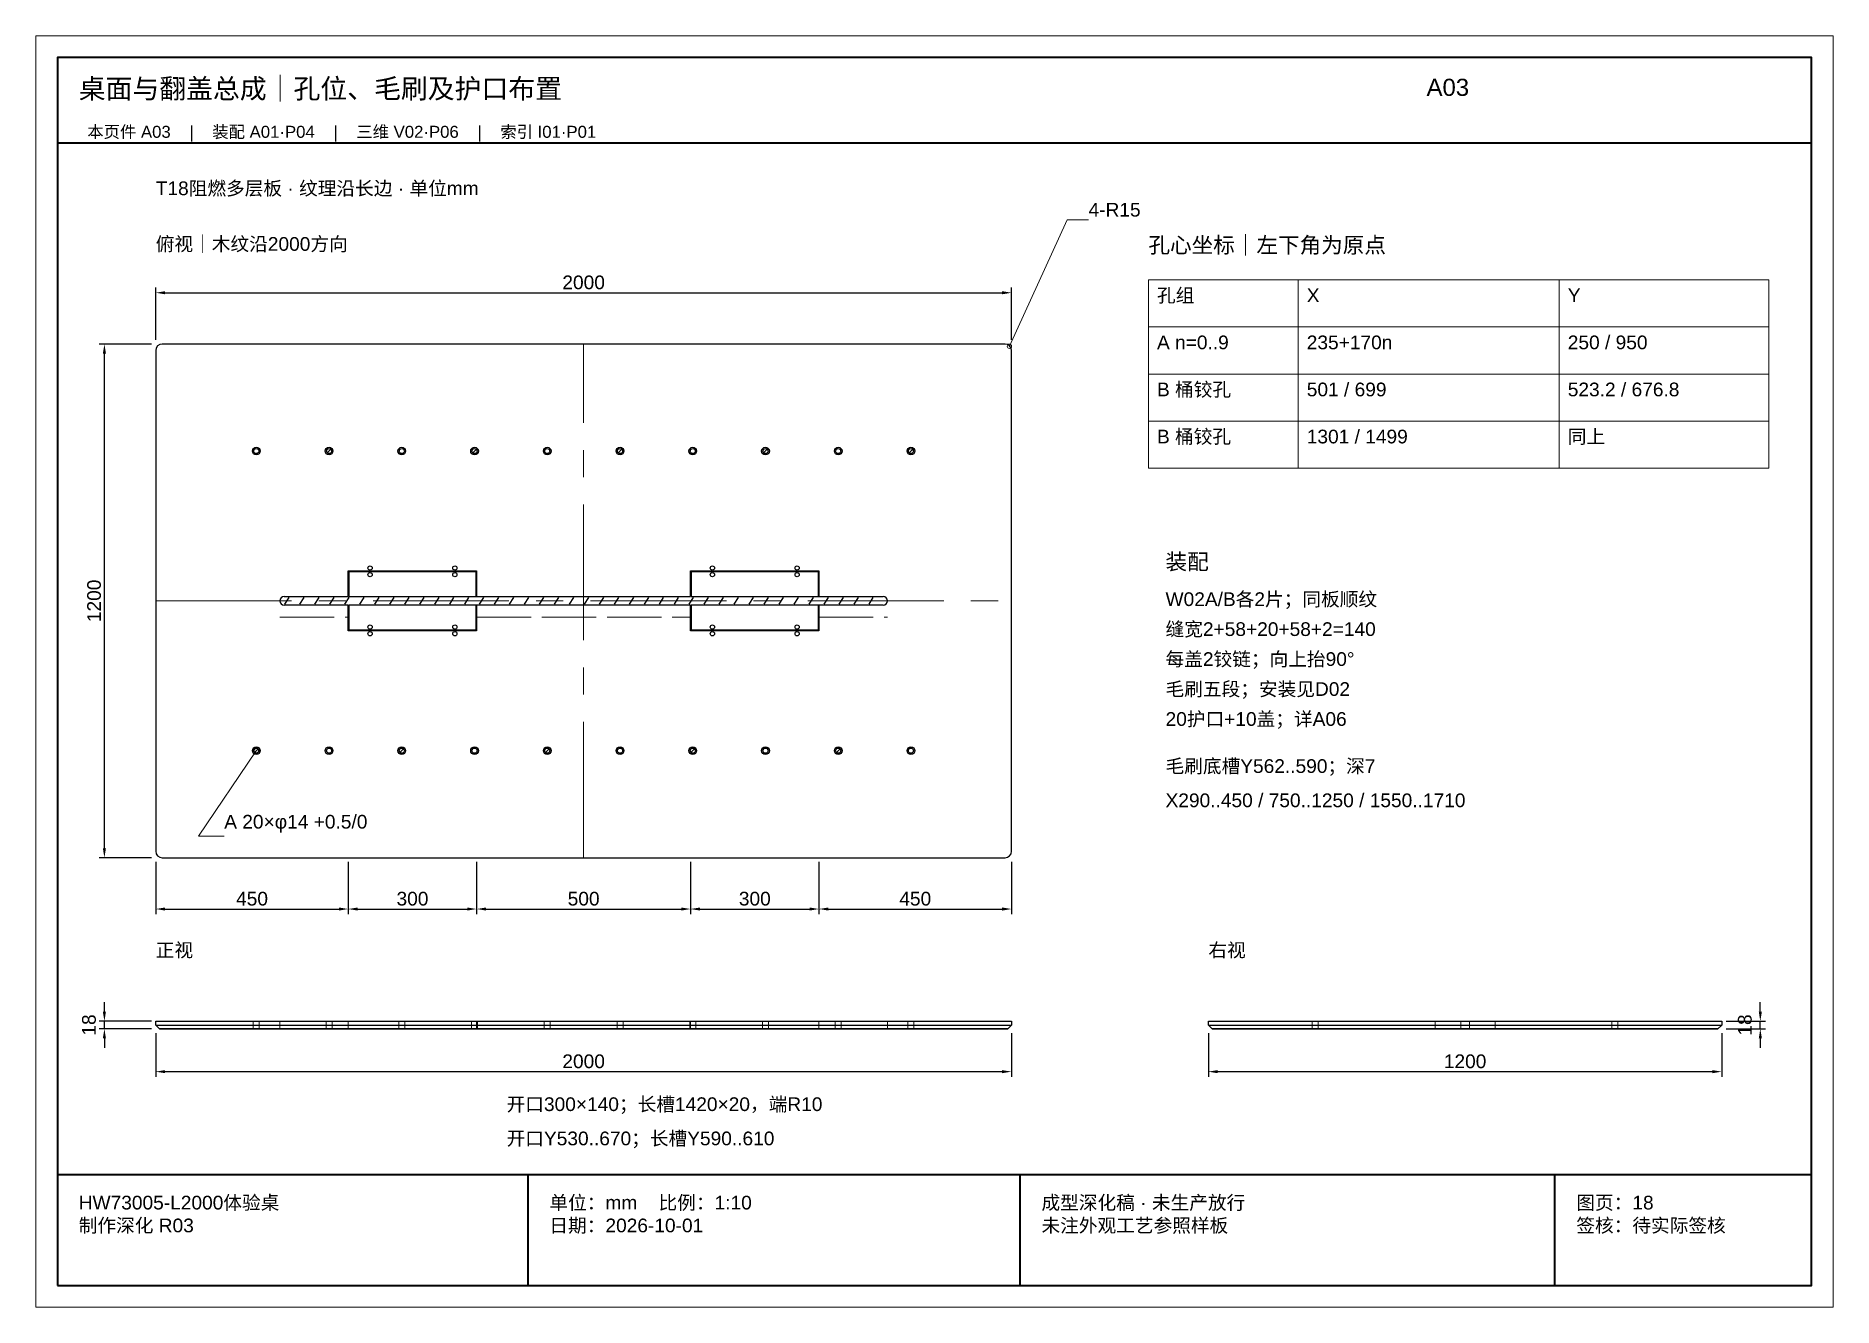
# Paper-space layout 'A03' of a CAD drawing. Header units: millimetres. Extents: x 0 to 420, y 0 to 297.
# The model-space entities are those that its viewports show. They can reach past a viewport. Long polylines and large blocks are cut down to what shows.
import ezdxf

# ---------------------------------------------------------------- set-up
doc = ezdxf.new("R2010")
doc.units = ezdxf.units.MM
doc.linetypes.add('CENTER', pattern=[5.08, 3.175, -0.635, 0.635, -0.635])
doc.linetypes.add('DASHED', pattern=[1.524, 1.27, -0.254])
for name, color, linetype, lineweight in [('CENTER', 8, 'CENTER', 13), ('DIM', 7, 'Continuous', 13), ('FRAME', 7, 'Continuous', 35), ('HIDDEN', 8, 'DASHED', 13), ('NOTE', 7, 'Continuous', 18), ('OUTLINE', 7, 'Continuous', 25)]:
    doc.layers.add(name, color=color, linetype=linetype, lineweight=lineweight)
doc.styles.add('CN', font='Arial Unicode.ttf')
doc.dimstyles.new('D10_A3', dxfattribs={"dimtxt": 32, "dimasz": 22, "dimexe": 12, "dimexo": 10, "dimgap": 8, "dimtad": 1, "dimdsep": 46, "dimtxsty": 'CN', "dimcen": 2.5, "dimclrd": 7, "dimclre": 7, "dimclrt": 7, "dimazin": 3, "dimtfac": 1, "dimtmove": 0, "dimatfit": 3})

msp = doc.modelspace()

# ---------------------------------------------------------------- linework, layer by layer
at = {"layer": 'CENTER'}
for p, q in [((25280, 1050), (25280, 2250)), ((24280, 1650), (26280, 1650))]:
    msp.add_line(p, q, dxfattribs=at)
at = {"layer": 'DIM'}
for points in [[(26275, 2245), (26410, 2540), (26460, 2540)], [(24515, 1300), (24380, 1100), (24440, 1100)]]:
    msp.add_lwpolyline(points, dxfattribs=at)
for points in [[(26600, 2290), (26950, 2290), (26950, 2400), (26600, 2400)], [(26950, 2290), (27560, 2290), (27560, 2400), (26950, 2400)], [(27560, 2290), (28050, 2290), (28050, 2400), (27560, 2400)], [(26600, 2180), (26950, 2180), (26950, 2290), (26600, 2290)], [(26950, 2180), (27560, 2180), (27560, 2290), (26950, 2290)], [(27560, 2180), (28050, 2180), (28050, 2290), (27560, 2290)], [(26600, 2070), (26950, 2070), (26950, 2180), (26600, 2180)], [(26950, 2070), (27560, 2070), (27560, 2180), (26950, 2180)], [(27560, 2070), (28050, 2070), (28050, 2180), (27560, 2180)], [(26600, 1960), (26950, 1960), (26950, 2070), (26600, 2070)], [(26950, 1960), (27560, 1960), (27560, 2070), (26950, 2070)], [(27560, 1960), (28050, 1960), (28050, 2070), (27560, 2070)]]:
    msp.add_lwpolyline(points, close=True, dxfattribs=at)
for centre in [(26275, 2245), (24515, 1300)]:
    msp.add_circle(centre, 5, dxfattribs=at)
at = {"layer": 'FRAME'}
for p, q in [((24050, 2720), (28150, 2720)), ((24050, 310), (28150, 310)), ((25150, 50), (25150, 310)), ((26300, 50), (26300, 310)), ((27550, 50), (27550, 310))]:
    msp.add_line(p, q, dxfattribs=at)
msp.add_lwpolyline([(24050, 50), (28150, 50), (28150, 2920), (24050, 2920)], close=True, dxfattribs=at)
at = {"layer": 'HIDDEN'}
for p, q in [((24570, 1612), (24730, 1612)), ((25030, 1612), (25530, 1612)), ((25830, 1612), (25990, 1612)), ((24508, 650), (24508, 668)), ((24522, 650), (24522, 668)), ((24570, 650), (24570, 668)), ((24678, 650), (24678, 668)), ((24692, 650), (24692, 668)), ((24730, 650), (24730, 668)), ((24848, 650), (24848, 668)), ((24862, 650), (24862, 668)), ((25018, 650), (25018, 668)), ((25030, 650), (25030, 668)), ((25032, 650), (25032, 668)), ((25188, 650), (25188, 668)), ((25202, 650), (25202, 668)), ((25358, 650), (25358, 668)), ((25372, 650), (25372, 668)), ((25528, 650), (25528, 668)), ((25530, 650), (25530, 668)), ((25542, 650), (25542, 668)), ((25698, 650), (25698, 668)), ((25712, 650), (25712, 668)), ((25830, 650), (25830, 668)), ((25868, 650), (25868, 668)), ((25882, 650), (25882, 668)), ((25990, 650), (25990, 668)), ((26038, 650), (26038, 668)), ((26052, 650), (26052, 668)), ((26983, 650), (26983, 668)), ((26997, 650), (26997, 668)), ((27270, 650), (27270, 668)), ((27330, 650), (27330, 668)), ((27350, 650), (27350, 668)), ((27410, 650), (27410, 668)), ((27683, 650), (27683, 668)), ((27697, 650), (27697, 668))]:
    msp.add_line(p, q, dxfattribs=at)
at = {"layer": 'OUTLINE'}
for p, q in [((24280, 2235), (24280, 1065)), ((26265, 2250), (24295, 2250)), ((26280, 1065), (26280, 2235)), ((24681.5, 1996.5), (24688.5, 2003.5)), ((25021.5, 1996.5), (25028.5, 2003.5)), ((25361.5, 1996.5), (25368.5, 2003.5)), ((25701.5, 1996.5), (25708.5, 2003.5)), ((26041.5, 1996.5), (26048.5, 2003.5)), ((24582, 1642), (24592, 1658)), ((24617, 1642), (24627, 1658)), ((24652, 1642), (24662, 1658)), ((24687, 1642), (24697, 1658)), ((24722, 1642), (24732, 1658)), ((24757, 1642), (24767, 1658)), ((24792, 1642), (24802, 1658)), ((24827, 1642), (24837, 1658)), ((24862, 1642), (24872, 1658)), ((24897, 1642), (24907, 1658)), ((24932, 1642), (24942, 1658)), ((24967, 1642), (24977, 1658)), ((25002, 1642), (25012, 1658)), ((25037, 1642), (25047, 1658)), ((25072, 1642), (25082, 1658)), ((25107, 1642), (25117, 1658)), ((25142, 1642), (25152, 1658)), ((25177, 1642), (25187, 1658)), ((25212, 1642), (25222, 1658)), ((25247, 1642), (25257, 1658)), ((25282, 1642), (25292, 1658)), ((25317, 1642), (25327, 1658)), ((25352, 1642), (25362, 1658)), ((25387, 1642), (25397, 1658)), ((25422, 1642), (25432, 1658)), ((25457, 1642), (25467, 1658)), ((25492, 1642), (25502, 1658)), ((25527, 1642), (25537, 1658)), ((25562, 1642), (25572, 1658)), ((25597, 1642), (25607, 1658)), ((25632, 1642), (25642, 1658)), ((25667, 1642), (25677, 1658)), ((25702, 1642), (25712, 1658)), ((25737, 1642), (25747, 1658)), ((25772, 1642), (25782, 1658)), ((25807, 1642), (25817, 1658)), ((25842, 1642), (25852, 1658)), ((25877, 1642), (25887, 1658)), ((25912, 1642), (25922, 1658)), ((25947, 1642), (25957, 1658)), ((24511.5, 1296.5), (24518.5, 1303.5)), ((24851.5, 1296.5), (24858.5, 1303.5)), ((25191.5, 1296.5), (25198.5, 1303.5)), ((25531.5, 1296.5), (25538.5, 1303.5)), ((25871.5, 1296.5), (25878.5, 1303.5)), ((24295, 1050), (26265, 1050)), ((24280, 659), (26280, 659)), ((24289, 650), (26271, 650)), ((26740, 659), (27940, 659)), ((26749, 650), (27931, 650))]:
    msp.add_line(p, q, dxfattribs=at)
for points in [[(24580, 1660), (24730, 1660), (24730, 1720), (25030, 1720), (25030, 1660), (25530, 1660), (25530, 1720), (25830, 1720), (25830, 1660), (25980, 1660)], [(25980, 1640), (25830, 1640), (25830, 1580), (25530, 1580), (25530, 1640), (25030, 1640), (25030, 1580), (24730, 1580), (24730, 1640), (24580, 1640)]]:
    msp.add_lwpolyline(points, dxfattribs=at)
for points in [[(24731, 1660), (25029, 1660), (25029, 1718), (24731, 1718)], [(25531, 1660), (25829, 1660), (25829, 1718), (25531, 1718)], [(24731, 1582), (25029, 1582), (25029, 1640), (24731, 1640)], [(25531, 1582), (25829, 1582), (25829, 1640), (25531, 1640)], [(24280, 659), (24280, 668), (26280, 668), (26280, 659), (26271, 650), (24289, 650)], [(26740, 659), (26740, 668), (27940, 668), (27940, 659), (27931, 650), (26749, 650)]]:
    msp.add_lwpolyline(points, close=True, dxfattribs=at)
for centre, radius in [((24515, 2000), 9), ((24515, 2000), 6), ((24685, 2000), 9), ((24685, 2000), 6), ((24855, 2000), 9), ((24855, 2000), 6), ((25025, 2000), 9), ((25025, 2000), 6), ((25195, 2000), 9), ((25195, 2000), 6), ((25365, 2000), 9), ((25365, 2000), 6), ((25535, 2000), 9), ((25535, 2000), 6), ((25705, 2000), 9), ((25705, 2000), 6), ((25875, 2000), 9), ((25875, 2000), 6), ((26045, 2000), 9), ((26045, 2000), 6), ((24781, 1726.8), 5), ((24979, 1726.8), 5), ((25581, 1726.8), 5), ((25779, 1726.8), 5), ((24781, 1711.2), 5), ((24979, 1711.2), 5), ((25581, 1711.2), 5), ((25779, 1711.2), 5), ((24781, 1588.8), 5), ((24781, 1573.2), 5), ((24979, 1588.8), 5), ((24979, 1573.2), 5), ((25581, 1588.8), 5), ((25581, 1573.2), 5), ((25779, 1588.8), 5), ((25779, 1573.2), 5), ((24515, 1300), 9), ((24515, 1300), 6), ((24685, 1300), 9), ((24685, 1300), 6), ((24855, 1300), 9), ((24855, 1300), 6), ((25025, 1300), 9), ((25025, 1300), 6), ((25195, 1300), 9), ((25195, 1300), 6), ((25365, 1300), 9), ((25365, 1300), 6), ((25535, 1300), 9), ((25535, 1300), 6), ((25705, 1300), 9), ((25705, 1300), 6), ((25875, 1300), 9), ((25875, 1300), 6), ((26045, 1300), 9), ((26045, 1300), 6)]:
    msp.add_circle(centre, radius, dxfattribs=at)
for centre, radius, start, end in [((24295, 2235), 15, 90, 180), ((26265, 2235), 15, 0, 90), ((24580, 1650), 10, 90, 270), ((25980, 1650), 10, 270, 90), ((24295, 1065), 15, 180, 270), ((26265, 1065), 15, 270, 360)]:
    msp.add_arc(centre, radius, start, end, dxfattribs=at)

# ---------------------------------------------------------------- texts
at = {"layer": 'NOTE', "attachment_point": 1, "style": 'CN'}
for s, insert, char_height, width in [('桌面与翻盖总成｜孔位、毛刷及护口布置', (24100, 2870), 46, 3100), ('A03', (27250, 2870), 40, 900), ('本页件 A03    |    装配 A01·P04    |    三维 V02·P06    |    索引 I01·P01', (24120, 2760), 28, 3960), ('T18阻燃多层板 · 纹理沿长边 · 单位mm', (24280, 2630), 32, 2250), ('4-R15', (26460, 2580), 32, 900), ('俯视｜木纹沿2000方向', (24280, 2500), 32, 1100), ('孔心坐标｜左下角为原点', (26600, 2500), 37, 1450), ('孔组', (26620, 2380), 32, 310), ('X', (26970, 2380), 32, 570), ('Y', (27580, 2380), 32, 450), ('A n=0..9', (26620, 2270), 32, 310), ('235+170n', (26970, 2270), 32, 570), ('250 / 950', (27580, 2270), 32, 450), ('B 桶铰孔', (26620, 2160), 32, 310), ('501 / 699', (26970, 2160), 32, 570), ('523.2 / 676.8', (27580, 2160), 32, 450), ('B 桶铰孔', (26620, 2050), 32, 310), ('1301 / 1499', (26970, 2050), 32, 570), ('同上', (27580, 2050), 32, 450), ('装配', (26640, 1760), 37, 1400), ('W02A/B各2片；同板顺纹', (26640, 1670), 32, 1400), ('缝宽2+58+20+58+2=140', (26640, 1600), 32, 1400), ('每盖2铰链；向上抬90°', (26640, 1530), 32, 1400), ('毛刷五段；安装见D02', (26640, 1460), 32, 1400), ('20护口+10盖；详A06', (26640, 1390), 32, 1400), ('毛刷底槽Y562..590；深7', (26640, 1280), 32, 1420), ('X290..450 / 750..1250 / 1550..1710', (26640, 1200), 32, 1420), ('A 20×φ14 +0.5/0', (24440, 1150), 32, 1550), ('正视', (24280, 850), 32, 1100), ('右视', (26740, 850), 32, 1100), ('开口300×140；长槽1420×20，端R10', (25100, 490), 32, 2900), ('开口Y530..670；长槽Y590..610', (25100, 410), 32, 2900), ('HW73005-L2000体验桌\\P制作深化 R03', (24100, 260), 32, 1000), ('单位：mm    比例：1:10\\P日期：2026-10-01', (25200, 260), 32, 1050), ('成型深化稿 · 未生产放行\\P未注外观工艺参照样板', (26350, 260), 32, 1150), ('图页：18\\P签核：待实际签核', (27600, 260), 32, 550)]:
    msp.add_mtext(s, dxfattribs=dict(at, insert=insert, char_height=char_height, width=width))

# ---------------------------------------------------------------- dimensions: what is measured, and where the dimension line sits
at = {"layer": 'DIM'}
for base, p1, p2 in [((24280, 2370), (24280, 2250), (26280, 2250)), ((24280, 930), (24280, 1050), (24730, 1050)), ((24730, 930), (24730, 1050), (25030, 1050)), ((25030, 930), (25030, 1050), (25530, 1050)), ((25530, 930), (25530, 1050), (25830, 1050)), ((25830, 930), (25830, 1050), (26280, 1050)), ((24280, 550), (24280, 650), (26280, 650)), ((26740, 550), (26740, 650), (27940, 650))]:
    msp.add_linear_dim(base=base, p1=p1, p2=p2, dimstyle='D10_A3', dxfattribs=at).render()
for base, p1, p2 in [((24160, 1050), (24280, 1050), (24280, 2250)), ((24160, 650), (24280, 650), (24280, 668)), ((28030, 650), (27940, 650), (27940, 668))]:
    msp.add_linear_dim(base=base, p1=p1, p2=p2, angle=90, dimstyle='D10_A3', dxfattribs=at).render()

psp = doc.layouts.new('A03')

# ---------------------------------------------------------------- viewports
at = {"layer": 'Defpoints'}
psp.add_viewport(center=(210, 148.5), size=(420, 297), view_center_point=(26100, 1485), view_height=2970, dxfattribs=at)

doc.saveas('drawing.dxf')
